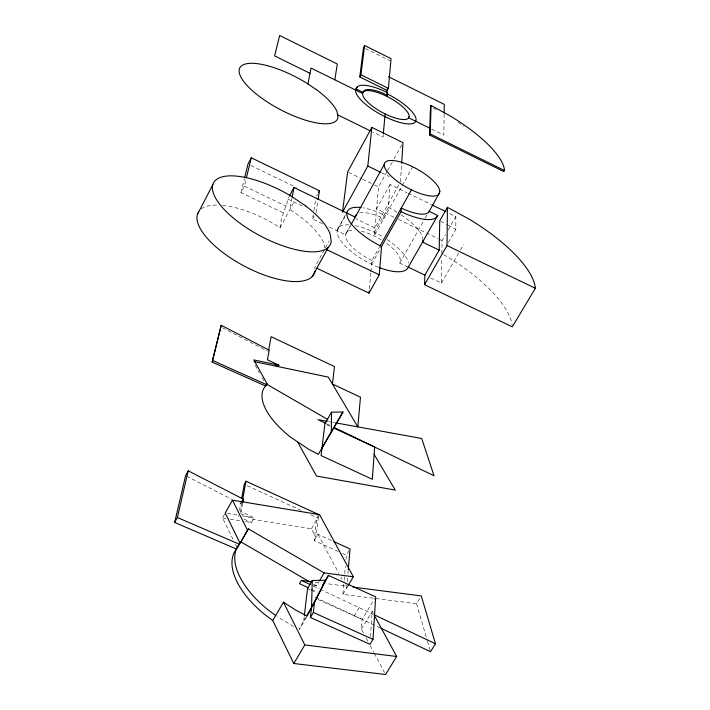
<?xml version="1.0" encoding="UTF-8"?>
<svg xmlns="http://www.w3.org/2000/svg" width="710" height="710" viewBox="0 0 710 710"><rect width="100%" height="100%" fill="white"/><g stroke="black" fill="none" stroke-linecap="round" stroke-linejoin="round"><path stroke-width="0.53" stroke-dasharray="3.55 2.66" d="M448.312 242.492L455.82 229.401L455.838 216.55L448.862 213.151M430.704 277.947L441.407 283.086L441.806 258.058M441.877 253.71L442.09 240.583L445.392 234.815M444.14 113.893L443.794 135.077L429.798 128.173M370.487 636.613L372.147 611.363L373.708 614.248M400.44 181.955L401.585 164.489M363.467 632.992L361.408 629.131L362.118 619.386L374.605 598.681M374.454 232.356L388.29 207.515L390.065 184.52L407.007 192.765M347.527 578.233L346.675 587.986L345.104 585.058M347.9 573.893L348.184 570.645M419.69 598.512L416.513 603.695L342.886 594.368L344.048 581.312M344.146 580.23L344.625 574.789M344.723 573.698L345.406 566.083M345.983 559.56L346.373 555.211L350.065 548.972M369.369 288.855L370.806 272.844M370.904 271.77L371.925 260.499L379.397 247.142M387.056 171.536L378.545 186.934L374.135 235.933L412.679 166.779M383.222 134.927L383.036 137.074L373.149 132.229M338.333 551.546L314.202 540.541L316.873 517.599L318.666 514.51L316.021 537.408L311.406 528.772L253.372 519.392L240.166 513.374M306.596 617.043L299.3 629.406L303.729 620.771L304.359 615.41M316.012 212.618L317.725 201.693M322.411 223.694L312.569 218.955L313.234 214.766M313.909 210.586L315.577 200.131M240.353 512.318L242.447 500.754M242.58 503.363L241.063 511.768L254.278 517.794L251.571 522.578L245.11 521.539M239.518 510.241L241.462 499.574M292.014 197.992L289.858 209.521L299.833 216.31A65.897 25.187 28 0 1 324.337 244.533L324.763 247.719M222.532 205.368A65.639 25.684 28 0 1 276.66 225.452L280.06 227.777C280.885 216.807 286.059 207.382 288.837 197.105M282.97 212.743L240.983 192.561L244.373 186.1L246.166 178.769M240.983 192.561L244.355 178.858M408.294 267.164L399.765 263.055L400.493 261.262A30.885 11.413 29.2 0 0 385.246 242.403M280.06 227.777L294.464 200.939M316.562 196.102L317.521 194.327M312.569 218.955L315.515 213.524M324.372 249.751L314.779 267.235L314.991 268.975M325.437 247.817L329.138 241.063M337.72 228.966L345.38 215.006M337.179 230.794L346.391 214.012M346.791 232.108L350.376 225.611M350.607 225.478L345.468 234.788L327.337 226.064M387.589 170.577L393.438 159.99M393.97 159.022L402.472 143.633M390.065 184.52L376.575 208.838L394.44 217.491M398.834 184.849L374.853 227.928L356.109 218.875M232.995 539.316L222.523 517.909L225.221 513.073M371.578 264.298L381.048 247.391M242.004 501.544L240.672 503.922L237.717 502.405M238.365 516.569L239.714 514.173M399.765 263.055L424.713 218.964M425.255 218.005L426.879 215.13M448.143 230.005L455.838 216.55M441.407 283.086L459.938 250.967M460.488 250.018L463.754 244.355M311.406 528.772L319.598 514.652M314.202 540.541L317.849 534.266L331.943 540.701M313.314 585.422L316.491 585.83L318.391 582.599M303.729 620.771L305.957 616.99M342.886 594.368L347.634 586.389L325.97 583.584M359.056 607.645L354.352 615.881M361.408 629.131L372.147 611.363M315.204 582.191L321.639 583.025M222.523 517.909L228.975 518.948M230.049 519.116L244.036 521.362M227.369 513.428L238.134 515.176M242.438 515.868L254.278 517.794M328.393 421.536L330.487 421.909M332.573 422.29L334.676 422.672M307.51 588.59L310.323 589.868M311.264 590.294L316.9 592.841M318.009 599.48L362.118 619.386M244.027 519.143L251.571 522.578M342.353 553.374L346.373 555.211M247.213 485.711L300.951 510.312M310.9 514.865L316.873 517.599M326.857 424.793L329.839 426.186M313.252 585.99L319.163 588.785M320.148 589.247L372.91 614.185M311.353 589.229L317.255 592.025M315.382 597.332L379.965 627.817M244.373 186.1L286.405 206.326M250.949 165.528L296.345 187.458M287.807 199.022L303.365 206.521M326.529 423.781L330.336 425.627M398.408 219.417L438.123 238.658M439.117 239.137L442.09 240.583M381.554 172.743L389.408 176.568M408.002 193.253L430.926 204.418M348.628 172.388L361.594 178.689M362.588 179.177L373.558 184.511M374.552 184.99L378.545 186.934M365.455 48.591L389.905 60.74M440.67 221.307L447.14 224.635M448.063 225.114L455.82 229.401M186.597 476.135L231.824 499.378M433.34 108.062L436.162 109.526M222.39 327.736L267.404 351.13M293.665 626.477L277.255 616.741M443.564 254.677L447.761 257.082A99.746 37.169 29.9 0 1 512.123 324.94M313.616 584.161L316.491 585.83M255.156 365.197L259.398 372.856M262.052 377.649L263.641 380.524M317.849 534.266L338.821 573.334M340.915 577.239L341.963 579.191M366.04 637.82L368.099 641.68M370.15 645.541L373.753 652.295M374.268 653.262L384.554 672.565M235.383 544.179L236.812 547.099M416.513 603.695L427.18 640.207M427.482 641.245L430.526 651.682M371.925 260.499A30.885 11.413 29.2 0 1 347.083 240.583A30.885 11.413 29.2 0 1 354.512 230.146M361.283 231.185A30.885 11.413 29.2 0 1 381.119 239.731M378.421 267.279A40.151 14.848 29.2 0 1 340.339 240.113A40.151 14.848 29.2 0 1 349.852 224.875M355.32 225.638A40.151 14.848 29.2 0 1 383.151 237.06M387.296 239.687A40.151 14.848 29.2 0 1 408.525 263.055M201.267 208.953A65.639 25.684 28 0 1 218.307 205.084M359.579 212.947A31 11.191 29.2 0 1 383.844 218.52L384.128 214.997A40.301 14.546 29.2 0 0 363.067 207.826M388.29 207.515A40.363 14.422 29.2 0 1 397.032 212.246M401.203 214.881A40.363 14.422 29.2 0 1 422.885 239.163M458.056 122.342A84.304 26.581 29.1 0 1 464.038 126.38"/><path stroke-width="1.06" d="M321.985 448.063L331.33 431.724L331.517 412.19L342.992 411.986L333.815 428.032L374.658 447.051L372.315 479.285L321.089 455.58L324.869 423.87L331.517 412.19M424.553 284.692L447.025 245.527L447.433 207.329L469.487 219.328A100.571 35.518 29.8 0 1 535.331 288.295L512.3 326.84L424.553 284.692L424.873 275.134L439.188 250.142L439.747 220.828L447.433 207.329M444.158 112.837L444.291 104.361L388.468 76.707M322.757 584.916L328.375 575.402L375.696 596.87L373.007 639.337L369.99 644.298L310.412 617.505L311.539 607.538L312.267 580.478L325.491 580.283L312.036 606.562M429.568 135.015L430.18 133.924L431.112 105.533L449.741 115.695A84.321 26.536 29.1 0 1 504.455 170.506L503.834 171.589L429.568 135.015L430.535 106.163M316.749 268.176L368.987 293.123L379.273 274.841L381.581 246.45L401.07 211.651L401.301 208.021A31.222 10.739 29.2 0 0 428.68 212.237L439.197 193.368M401.656 163.398L403.005 142.666L371.871 127.392L347.634 171.9L342.619 211.198M348.273 569.562L350.065 548.972L333.957 541.615M386.861 94.581L386.702 96.294L387.518 92.637A34.018 10.623 28.7 0 0 356.189 88.954L355.595 90.055M388.397 88.377L391.033 58.655L364.62 45.529L363.502 47.623L359.757 76.946L387.225 90.525L388.397 88.377L360.92 74.79L364.62 45.529M368.987 293.123L369.173 290.985M383.32 133.844L385.113 113.911M387.03 92.655L387.411 88.395M342.477 212.29L367.824 166.051L371.871 127.392M310.412 617.505L313.376 612.49L314.477 602.55L328.375 575.402M304.359 615.41L307.51 588.59L312.267 580.478M318.071 199.51L319.438 190.777L251.278 157.806L247.985 164.099L244.613 177.802M334.809 79.804L337.33 64.024L279.642 35.5L274.619 55.895L310.004 73.325M318.666 514.51L245.988 481.211L242.447 500.754L243.335 499.166L188.23 470.836L185.612 475.629L174.669 522.453L236.545 549.087L239.305 544.206L177.376 517.51L188.23 470.836M242.767 502.316L243.335 499.166M241.657 498.482L244.231 484.344L245.988 481.211M268.575 350.571L271.096 336.717L334.481 366.537L332.44 384.03L360.476 397.183L357.822 426.87L328.348 377.125L254.082 361.576M292.209 196.945L293.967 187.511L355.222 217.1A31 11.191 29.2 0 1 356.509 214.473M307.927 84.02L311.015 68.071L362.606 93.507L363.2 92.415A26.163 8.174 28.7 0 1 387.296 95.211M278.897 365.171L253.825 359.917L267.093 383.853L265.673 386.045L212.157 362.118L221.209 325.286L269.161 350.207L267.421 359.801L278.897 365.171L278.107 366.608L275.231 365.268M212.157 362.118L221.209 325.286M246.423 177.713L251.278 157.806M429.053 211.296L437.662 215.485L437.307 216.239A40.585 13.96 29.2 0 1 401.07 211.651M311.539 607.538L307.155 616.094L295.866 610.201L283.45 602.195L272.755 620.531L293.798 663.504L385.583 674.5L396.668 656.501L374.232 615.206M197.389 214.473L212.814 184.715M289.352 196.146L293.967 187.511M359.757 76.946L360.92 74.79M318.479 192.552L319.438 190.777M174.669 522.453L177.376 517.51M312.178 276.678L328.277 247.355M351.122 224.546L384.199 164.542M266.286 385.317L267.093 383.853M430.517 106.589L431.112 105.533M430.402 127.09L429.798 128.173L408.543 117.7M353.349 576.777L319.598 514.652L232.445 500.142L225.221 513.073L240.042 543.194L248.349 528.888L324.097 572.89L353.349 576.777L348.148 585.51M379.93 246.192L411.48 189.836M275.666 615.543L267.217 609.198A79.928 40.745 31 0 1 237.264 547.011L240.965 541.934L248.349 528.888M437.662 215.485L408.294 267.164L424.873 275.134M312.027 581.774L301.439 580.407L299.54 583.655L308.397 587.836M319.429 580.833L324.097 572.89M306.516 616.04L314.477 602.55M331.33 431.724L342.992 411.986M293.798 663.504L304.812 644.937L283.45 602.195M353.127 587.099L421.279 595.921L435.461 643.757L430.526 651.682L380.95 628.279M235.8 550.108L234.495 551.901A79.848 40.896 31 0 0 264.324 614.185L272.755 620.531M304.812 644.937L396.668 656.501M327.354 421.341L317.965 419.637L325.579 423.32M335.723 422.867L421.713 438.469L434.023 475.744L334.153 427.464L318.284 454.32L308.584 449.217L290.585 437.129A69.181 30.814 29.8 0 1 263.969 388.077L267.058 384.403L327.825 419.548M212.956 360.644L266.481 384.589M313.376 612.49L373.007 639.337M301.439 580.407L310.297 584.596M374.898 615.126L435.461 643.757M326.884 249.725L379.273 274.841M439.188 250.142L422.539 242.092A40.363 14.422 29.2 0 0 422.911 240.193M447.025 245.527L535.331 288.295M367.824 166.051L380.578 172.264M431.92 204.906L445.871 211.695M337.552 114.771L370.176 130.773M356.189 88.954L363.2 92.415M430.18 133.924L504.455 170.506M240.965 541.934L309.8 581.943M374.126 454.382L395.275 490.078L316.491 476.037L297.898 442.436M232.445 500.142L247.435 530.13M379.167 267.563A40.151 14.848 29.2 0 0 407.913 267.963L408.312 267.12A40.151 14.848 29.2 0 0 408.578 266.206M315.204 270.705A65.639 25.684 28 0 1 247.231 267.626A65.639 25.684 28 0 1 198.569 211.837M381.581 246.45A40.301 14.546 29.2 0 1 348.512 219.594A40.301 14.546 29.2 0 1 361.239 207.56M357.529 87.321A34.009 10.641 28.7 0 0 377.312 112.517A34.009 10.641 28.7 0 0 415.448 121.809L415.785 121.224A34.009 10.641 28.7 0 0 386.932 93.72M439.845 191.709L438.842 194.283A31.338 10.499 29.2 0 1 393.952 178.618A31.338 10.499 29.2 0 1 400.458 161.987A31.338 10.499 29.2 0 1 439.845 191.709M409.146 116.458L408.214 118.384A26.163 8.183 28.7 0 1 370.496 104.618A26.163 8.183 28.7 0 1 376.513 92.176A26.163 8.183 28.7 0 1 409.146 116.458M316.323 89.584L305.052 82.111A55.123 18.052 27.8 0 0 240.601 66.704A55.123 18.052 27.8 0 0 281.16 110.032A55.123 18.052 27.8 0 0 337.978 117.283L337.028 111.656A55.123 18.052 27.8 0 0 316.323 89.584M305.495 205.82L292.067 196.714A66.039 24.894 28 0 0 214.278 181.68A66.039 24.894 28 0 0 262.673 237.131A66.039 24.894 28 0 0 331.215 241.56L330.132 233.954A66.039 24.894 28 0 0 305.495 205.82"/></g></svg>
